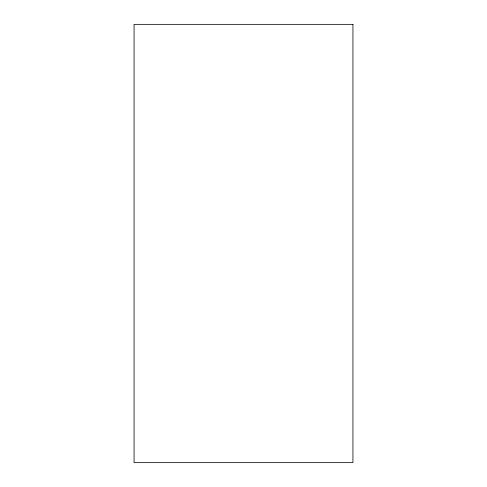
<?xml version="1.0" encoding="UTF-8"?>
<svg xmlns="http://www.w3.org/2000/svg" width="487" height="487" viewBox="0 0 487 487"><rect width="100%" height="100%" fill="white"/><g stroke="black" fill="none" stroke-linecap="round" stroke-linejoin="round"><path stroke-width="0.73" d="M352.941 24.35L134.059 24.35L134.059 462.65L352.941 462.65L352.941 24.35"/></g></svg>
